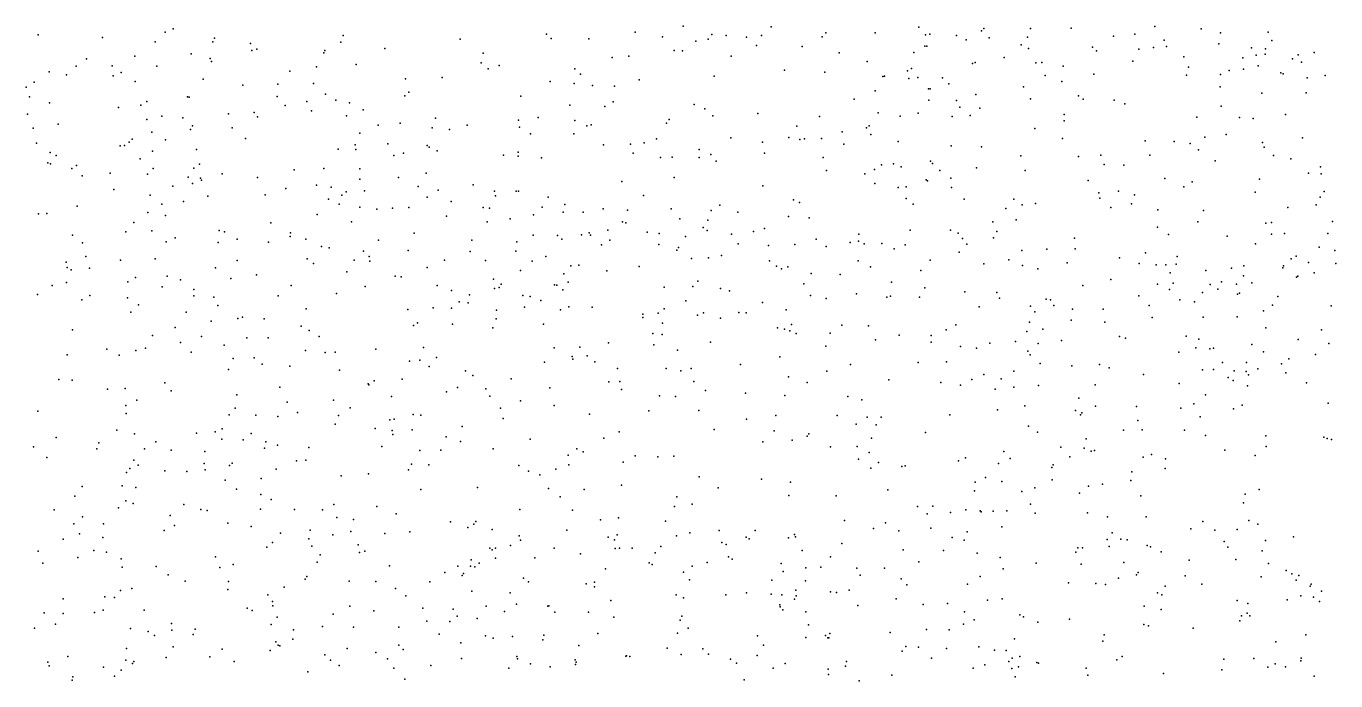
# Model space of a CAD drawing. Extents: x 2 to 99999, y 0 to 49999.
# Drawn here: x 62519 to 75000, y 18761 to 24997 of the extents above; entities that cross this region are included whole.
import ezdxf

# ---------------------------------------------------------------- set-up
doc = ezdxf.new("R2010")
doc.units = 0
doc.header["$MEASUREMENT"] = 0
doc.layers.add('points', color=50, linetype='Continuous')

msp = doc.modelspace()

# ---------------------------------------------------------------- linework, layer by layer
at = {"layer": 'points', "color": 3}
for p in [(63919, 24971, 3), (68781, 24997, 57), (69620, 24990, 98), (71026, 24987, 85), (71646, 24974, 27), (72090, 24975, 21), (72478, 24980, 89), (73274, 24993, 14), (73716, 24972, 84), (62634, 24914, 38), (63247, 24890, 35), (63747, 24849, 71), (63844, 24940, 27), (64299, 24847, 34), (64312, 24884, 49), (65519, 24846, 85), (65539, 24908, 4), (66654, 24873, 29), (67476, 24922, 17), (67521, 24879, 24), (67881, 24878, 69), (68323, 24941, 96), (68582, 24897, 92), (68902, 24856, 96), (69017, 24874, 97), (69053, 24918, 98), (69189, 24910, 58), (69383, 24893, 22), (69528, 24910, 9), (70104, 24896, 24), (70139, 24933, 30), (70611, 24934, 29), (71088, 24916, 74), (71131, 24921, 75), (71385, 24910, 1), (71477, 24868, 5), (71623, 24954, 17), (71697, 24886, 14), (72062, 24894, 54), (72880, 24903, 21), (73084, 24920, 74), (73365, 24864, 75), (73900, 24935, 94), (74356, 24941, 62), (74391, 24862, 53), (64091, 24733, 61), (64656, 24834, 80), (64668, 24767, 30), (64717, 24778, 41), (65354, 24743, 42), (65365, 24767, 5), (65938, 24785, 3), (66873, 24739, 100), (68694, 24767, 25), (68774, 24762, 0), (69479, 24812, 62), (69914, 24804, 34), (70268, 24743, 15), (70977, 24748, 2), (71082, 24806, 74), (71101, 24808, 97), (72000, 24819, 89), (72071, 24786, 3), (72681, 24796, 14), (72718, 24764, 12), (73124, 24778, 79), (73262, 24793, 48), (73386, 24804, 60), (73884, 24828, 96), (74195, 24792, 12), (74240, 24721, 12), (74327, 24732, 43), (74331, 24783, 12), (74642, 24726, 45), (74793, 24746, 79), (62996, 24617, 48), (63092, 24687, 92), (63339, 24621, 38), (63554, 24713, 18), (63763, 24618, 83), (64273, 24691, 16), (64286, 24661, 66), (65287, 24610, 58), (65662, 24632, 51), (66855, 24649, 82), (66923, 24590, 88), (67025, 24622, 70), (67749, 24590, 43), (68104, 24699, 71), (68262, 24711, 89), (69236, 24712, 39), (70534, 24660, 62), (70956, 24595, 62), (71537, 24643, 48), (71562, 24652, 62), (71840, 24699, 97), (72140, 24647, 38), (72198, 24650, 47), (72401, 24618, 82), (73065, 24664, 32), (73553, 24704, 64), (73595, 24606, 3), (74113, 24696, 10), (74121, 24589, 51), (74261, 24621, 21), (74588, 24688, 84), (74674, 24655, 88), (62594, 24464, 25), (62737, 24562, 45), (62902, 24534, 9), (63349, 24525, 39), (63423, 24557, 89), (63557, 24472, 13), (64206, 24492, 16), (65032, 24570, 35), (66135, 24495, 51), (66482, 24508, 90), (67511, 24470, 57), (67803, 24541, 9), (68362, 24486, 20), (69077, 24522, 86), (69746, 24579, 64), (70130, 24558, 82), (70682, 24518, 11), (70698, 24520, 45), (70918, 24572, 47), (70932, 24500, 48), (71016, 24507, 22), (71253, 24505, 8), (72231, 24528, 44), (72389, 24469, 19), (72695, 24541, 62), (73576, 24531, 57), (73900, 24537, 55), (73983, 24575, 81), (74476, 24552, 81), (74499, 24544, 15), (74728, 24506, 24), (74899, 24528, 83), (62519, 24417, 17), (64584, 24434, 13), (64917, 24445, 31), (65257, 24451, 87), (65372, 24350, 79), (66167, 24368, 19), (67742, 24450, 97), (67916, 24432, 66), (68125, 24426, 85), (70611, 24381, 5), (71117, 24402, 55), (71133, 24400, 58), (71311, 24448, 100), (71568, 24347, 10), (72025, 24420, 8), (73899, 24421, 17), (74295, 24360, 25), (74718, 24364, 45), (62550, 24324, 64), (62741, 24268, 88), (63400, 24222, 42), (63611, 24245, 12), (63669, 24279, 21), (64056, 24324, 28), (64072, 24321, 53), (64912, 24329, 32), (64987, 24242, 77), (65192, 24280, 15), (65469, 24292, 82), (65600, 24267, 52), (66127, 24334, 99), (67234, 24330, 61), (67700, 24246, 46), (68032, 24232, 94), (68112, 24276, 14), (68886, 24250, 67), (70411, 24302, 16), (71121, 24292, 32), (71385, 24289, 23), (71417, 24225, 72), (71606, 24217, 34), (72090, 24304, 20), (72547, 24335, 51), (72593, 24301, 20), (72887, 24293, 100), (72990, 24258, 6), (73907, 24234, 4), (62532, 24158, 23), (63670, 24109, 99), (63813, 24141, 29), (64011, 24124, 16), (64447, 24162, 95), (64691, 24175, 11), (64722, 24134, 5), (65239, 24192, 47), (65573, 24144, 26), (65731, 24201, 19), (66419, 24120, 13), (67212, 24101, 67), (67397, 24127, 3), (67746, 24100, 17), (68645, 24108, 43), (68986, 24211, 68), (69062, 24143, 97), (69491, 24167, 100), (70080, 24138, 47), (70637, 24171, 31), (70848, 24139, 31), (71020, 24169, 16), (71343, 24136, 5), (71514, 24148, 77), (72411, 24097, 95), (72412, 24156, 47), (73676, 24132, 87), (74081, 24126, 28), (74212, 24117, 47), (74522, 24155, 35), (62585, 24027, 17), (62822, 24063, 87), (63715, 23987, 91), (64085, 24012, 59), (64103, 24047, 44), (64483, 24030, 28), (65697, 23979, 23), (65874, 24054, 74), (66082, 24075, 54), (66387, 24030, 13), (66553, 24014, 68), (66723, 24054, 67), (67221, 24037, 78), (67326, 23973, 62), (67739, 23972, 66), (67861, 24049, 33), (67902, 24058, 26), (68621, 24075, 99), (69864, 24046, 65), (70294, 23990, 50), (70527, 24028, 3), (70553, 24048, 99), (70569, 23965, 35), (72132, 24023, 30), (73956, 23966, 28), (62618, 23883, 90), (63414, 23859, 39), (63457, 23860, 48), (63499, 23892, 66), (63529, 23922, 40), (63847, 23915, 14), (64610, 23928, 42), (65653, 23866, 53), (65966, 23878, 91), (66339, 23860, 71), (66359, 23846, 56), (68020, 23867, 50), (68278, 23875, 38), (68408, 23887, 37), (68527, 23923, 92), (69234, 23933, 37), (69537, 23892, 68), (69787, 23937, 35), (69892, 23918, 55), (69935, 23925, 6), (70098, 23927, 42), (70310, 23875, 75), (70829, 23900, 13), (71333, 23857, 10), (71623, 23847, 31), (72394, 23928, 45), (73184, 23904, 16), (73460, 23899, 92), (73613, 23881, 65), (73752, 23939, 27), (74302, 23889, 45), (74317, 23845, 60), (74684, 23934, 12), (62748, 23795, 93), (62806, 23766, 54), (63606, 23735, 39), (63721, 23806, 9), (64142, 23824, 18), (65491, 23827, 49), (65661, 23824, 3), (66022, 23765, 71), (66115, 23788, 94), (66436, 23811, 6), (67068, 23768, 34), (67207, 23758, 93), (67209, 23798, 6), (67431, 23744, 95), (68303, 23789, 48), (68565, 23746, 36), (68675, 23749, 21), (68933, 23822, 100), (68934, 23747, 59), (69045, 23774, 5), (69555, 23788, 22), (70114, 23745, 26), (71998, 23763, 57), (72547, 23757, 29), (72759, 23770, 41), (73227, 23770, 14), (73690, 23818, 14), (73850, 23716, 32), (74405, 23767, 4), (74572, 23733, 74), (62726, 23697, 32), (62749, 23685, 92), (62955, 23643, 25), (62997, 23670, 34), (63318, 23598, 57), (63676, 23589, 30), (63728, 23642, 15), (64117, 23644, 17), (64169, 23684, 80), (64385, 23592, 57), (65073, 23628, 78), (65356, 23642, 40), (65697, 23637, 55), (66332, 23596, 72), (69096, 23710, 12), (70147, 23624, 18), (70512, 23590, 18), (70605, 23631, 55), (70670, 23677, 1), (70785, 23686, 15), (70859, 23659, 44), (71136, 23713, 60), (71156, 23690, 89), (71227, 23624, 15), (71575, 23649, 14), (72039, 23623, 41), (72793, 23679, 55), (72981, 23672, 75), (74739, 23596, 21), (74855, 23656, 65), (74860, 23590, 9), (63053, 23572, 39), (63915, 23474, 44), (64063, 23560, 19), (64103, 23498, 86), (64179, 23549, 8), (64189, 23530, 46), (64723, 23556, 15), (65285, 23482, 5), (65700, 23539, 64), (66067, 23555, 42), (66256, 23470, 95), (66778, 23486, 45), (68195, 23518, 31), (68693, 23557, 65), (69540, 23476, 18), (70608, 23500, 42), (70905, 23468, 74), (71095, 23535, 68), (71110, 23524, 11), (71330, 23550, 55), (72639, 23527, 63), (73370, 23547, 74), (73552, 23468, 68), (73631, 23514, 44), (74274, 23539, 29), (63354, 23441, 9), (63700, 23388, 49), (64250, 23378, 49), (64797, 23392, 75), (64994, 23451, 58), (65399, 23348, 64), (65425, 23463, 12), (65526, 23389, 37), (65568, 23420, 26), (65742, 23430, 4), (66341, 23370, 47), (66446, 23436, 62), (66982, 23425, 31), (66993, 23382, 95), (67187, 23426, 34), (67210, 23425, 29), (67492, 23370, 7), (68403, 23386, 58), (69830, 23343, 36), (70828, 23461, 37), (70905, 23356, 46), (71336, 23460, 56), (71458, 23348, 21), (71930, 23349, 45), (72742, 23410, 50), (72750, 23359, 60), (72928, 23427, 33), (73081, 23390, 59), (74231, 23416, 73), (74850, 23370, 70), (74889, 23421, 76), (63006, 23283, 96), (63678, 23221, 1), (63813, 23301, 32), (64019, 23328, 53), (65503, 23301, 34), (65698, 23274, 28), (65860, 23254, 12), (66011, 23265, 10), (66166, 23269, 17), (66570, 23327, 70), (66873, 23270, 77), (66934, 23264, 82), (67436, 23273, 44), (67636, 23227, 83), (67652, 23300, 51), (67828, 23227, 36), (68019, 23256, 55), (68250, 23245, 50), (68665, 23256, 94), (69047, 23243, 19), (69128, 23292, 23), (69301, 23227, 85), (69890, 23318, 37), (70972, 23303, 86), (71854, 23261, 72), (72011, 23294, 72), (72138, 23308, 69), (72855, 23271, 81), (73054, 23304, 95), (73304, 23249, 46), (73738, 23240, 18), (74542, 23269, 88), (74814, 23294, 4), (62635, 23211, 20), (62717, 23214, 4), (63546, 23128, 28), (63845, 23193, 6), (64849, 23124, 30), (65293, 23204, 69), (65618, 23132, 79), (66524, 23187, 14), (66911, 23132, 18), (67132, 23161, 83), (67355, 23200, 4), (68201, 23134, 14), (68235, 23124, 12), (68748, 23162, 78), (69016, 23150, 83), (69783, 23183, 3), (69981, 23172, 82), (71732, 23132, 71), (71953, 23153, 68), (73684, 23134, 45), (74333, 23122, 87), (74388, 23127, 39), (74969, 23137, 18), (62959, 23005, 22), (63468, 23037, 76), (63716, 23047, 37), (63938, 22981, 64), (64359, 23052, 11), (64408, 23038, 79), (64531, 22970, 79), (65034, 22993, 84), (65037, 23030, 26), (65183, 22967, 24), (66216, 23026, 22), (67352, 23006, 87), (67583, 23003, 41), (67625, 22968, 1), (67810, 23009, 30), (67884, 23028, 71), (67898, 23005, 22), (68061, 23054, 22), (68437, 23036, 95), (68551, 23022, 87), (68803, 22995, 4), (68970, 23078, 18), (69009, 23050, 8), (69242, 23016, 62), (69450, 23040, 16), (69555, 23070, 8), (70049, 22968, 56), (70454, 23016, 73), (70944, 23055, 7), (71327, 23053, 56), (71401, 23027, 25), (71443, 22976, 88), (71739, 22981, 22), (71769, 23042, 40), (72510, 22978, 99), (73300, 23082, 78), (73406, 23012, 48), (73964, 22997, 71), (74386, 23017, 26), (74510, 23023, 1), (74924, 23021, 47), (63055, 22935, 10), (63852, 22943, 26), (64347, 22937, 14), (64829, 22939, 16), (65334, 22900, 56), (65407, 22886, 33), (65735, 22854, 50), (65878, 22959, 33), (66159, 22859, 47), (66750, 22852, 52), (66767, 22958, 86), (67186, 22855, 31), (67194, 22942, 63), (68001, 22913, 0), (68081, 22958, 87), (68549, 22918, 49), (68719, 22865, 67), (68737, 22889, 31), (69304, 22924, 42), (69594, 22909, 36), (69844, 22917, 28), (70144, 22900, 21), (70371, 22936, 93), (70452, 22949, 95), (70505, 22925, 68), (70672, 22927, 55), (70790, 22876, 36), (70896, 22913, 80), (71410, 22845, 82), (71484, 22921, 57), (72007, 22861, 94), (72246, 22872, 46), (72516, 22875, 24), (74233, 22925, 72), (74841, 22892, 79), (74990, 22862, 16), (62901, 22750, 2), (63087, 22802, 1), (63419, 22769, 18), (63749, 22782, 71), (64531, 22765, 96), (65196, 22782, 2), (65257, 22736, 76), (65645, 22768, 9), (65786, 22802, 2), (65794, 22758, 52), (66507, 22768, 16), (66897, 22765, 13), (67342, 22760, 86), (67470, 22803, 94), (67787, 22721, 19), (68858, 22785, 14), (69021, 22792, 78), (69144, 22814, 71), (69602, 22762, 95), (70449, 22763, 49), (71135, 22768, 82), (71646, 22734, 90), (71885, 22771, 62), (72014, 22719, 78), (72441, 22744, 97), (72939, 22792, 85), (73125, 22738, 93), (73187, 22839, 86), (73288, 22725, 88), (73379, 22725, 7), (73478, 22731, 46), (73487, 22803, 56), (74575, 22782, 88), (74622, 22805, 36), (74739, 22747, 68), (75000, 22737, 44), (62909, 22698, 15), (62946, 22676, 87), (63123, 22691, 60), (63561, 22602, 3), (63862, 22615, 43), (64322, 22696, 54), (64468, 22593, 60), (64714, 22628, 45), (65575, 22658, 70), (66036, 22615, 36), (66094, 22610, 68), (66340, 22700, 1), (67229, 22669, 65), (67643, 22638, 45), (67710, 22714, 4), (68053, 22667, 70), (68362, 22709, 37), (69671, 22710, 89), (69717, 22687, 17), (69779, 22704, 8), (70000, 22642, 34), (70277, 22633, 38), (70566, 22705, 92), (71045, 22670, 92), (72159, 22687, 62), (73422, 22647, 1), (73762, 22669, 63), (74007, 22692, 17), (74121, 22618, 66), (74123, 22715, 14), (74496, 22694, 21), (74500, 22714, 37), (74624, 22605, 87), (74637, 22615, 3), (74795, 22648, 79), (62766, 22528, 76), (62903, 22555, 82), (63488, 22563, 16), (63814, 22513, 37), (63989, 22582, 52), (64116, 22490, 89), (65043, 22526, 62), (65750, 22517, 10), (66437, 22528, 12), (66573, 22480, 97), (66971, 22587, 83), (66983, 22497, 73), (67025, 22508, 13), (67047, 22540, 60), (67554, 22532, 71), (67577, 22529, 50), (67633, 22487, 34), (67684, 22560, 48), (68598, 22510, 72), (68871, 22516, 77), (68920, 22569, 80), (69137, 22497, 5), (69221, 22477, 39), (69931, 22544, 14), (70767, 22559, 33), (71083, 22506, 97), (71463, 22468, 79), (72588, 22527, 89), (72855, 22584, 6), (73302, 22541, 52), (73416, 22488, 5), (73449, 22550, 22), (73803, 22535, 24), (73876, 22492, 46), (73910, 22561, 46), (74054, 22541, 46), (74199, 22552, 0), (62628, 22441, 75), (63049, 22389, 16), (63125, 22432, 19), (63483, 22410, 36), (63588, 22342, 98), (64118, 22430, 86), (64308, 22415, 13), (64921, 22429, 23), (65476, 22450, 92), (66646, 22371, 43), (66730, 22362, 89), (66745, 22439, 35), (67251, 22433, 11), (67321, 22421, 88), (67422, 22385, 16), (68804, 22380, 49), (69537, 22364, 60), (69992, 22432, 23), (70142, 22404, 5), (70432, 22447, 42), (70722, 22416, 31), (70756, 22427, 32), (71032, 22417, 28), (71770, 22460, 22), (71795, 22405, 69), (72239, 22398, 91), (72281, 22390, 82), (73123, 22428, 51), (73514, 22389, 22), (73654, 22373, 21), (73728, 22460, 88), (74062, 22443, 99), (74082, 22453, 20), (74447, 22422, 26), (63517, 22274, 11), (64044, 22272, 97), (64344, 22336, 31), (64579, 22224, 35), (65187, 22306, 40), (66156, 22299, 73), (66399, 22315, 61), (66573, 22312, 76), (67000, 22293, 25), (67269, 22320, 76), (67611, 22296, 58), (67690, 22323, 50), (67914, 22322, 92), (68395, 22253, 66), (68397, 22221, 2), (68543, 22264, 8), (68599, 22304, 72), (68917, 22245, 88), (68974, 22267, 58), (69310, 22269, 88), (69381, 22266, 8), (69763, 22295, 71), (71602, 22324, 60), (72091, 22331, 61), (72131, 22275, 64), (72312, 22335, 56), (72490, 22303, 41), (72782, 22302, 35), (73221, 22336, 6), (73250, 22222, 38), (73737, 22224, 49), (74059, 22227, 79), (74312, 22287, 36), (74395, 22339, 29), (74956, 22332, 73), (62961, 22105, 62), (63939, 22127, 96), (64281, 22188, 53), (64536, 22214, 77), (64787, 22210, 68), (65140, 22141, 60), (65216, 22099, 78), (66209, 22147, 48), (66248, 22170, 34), (66581, 22158, 78), (66967, 22123, 66), (66999, 22211, 24), (67448, 22159, 91), (68582, 22167, 16), (69135, 22216, 61), (69678, 22124, 99), (69745, 22111, 26), (69795, 22095, 10), (69812, 22154, 83), (70292, 22149, 44), (70546, 22143, 48), (71288, 22106, 26), (71378, 22151, 44), (72082, 22179, 81), (72208, 22111, 67), (72479, 22196, 34), (72800, 22177, 87), (74334, 22124, 19), (74863, 22104, 60), (63724, 22052, 94), (63990, 21983, 4), (64189, 22041, 2), (64622, 22030, 24), (64825, 22029, 46), (65310, 22042, 78), (68069, 21981, 63), (68491, 22069, 78), (68581, 22060, 52), (69039, 21986, 4), (69858, 22071, 36), (70182, 22074, 70), (70614, 22009, 39), (70838, 22053, 71), (71142, 21988, 78), (71145, 22050, 29), (71702, 21979, 63), (71948, 21995, 23), (72056, 22089, 81), (72164, 21976, 25), (72386, 22002, 81), (72940, 22041, 10), (72997, 22024, 87), (73573, 22044, 42), (73693, 22015, 21), (74640, 22013, 83), (74932, 21973, 68), (62908, 21867, 91), (63286, 21922, 26), (63405, 21864, 19), (63565, 21907, 53), (63657, 21929, 38), (64091, 21891, 50), (64407, 21959, 88), (65180, 21907, 40), (65369, 21888, 54), (65462, 21893, 62), (65852, 21920, 88), (66306, 21936, 29), (67551, 21932, 27), (67723, 21850, 52), (67796, 21939, 89), (67864, 21856, 55), (68500, 21962, 78), (68726, 21912, 76), (69701, 21846, 67), (70140, 21950, 32), (71424, 21946, 19), (71574, 21930, 35), (72066, 21900, 29), (72087, 21866, 3), (73503, 21893, 22), (73667, 21933, 60), (73798, 21924, 86), (73835, 21930, 18), (74200, 21964, 31), (74311, 21895, 83), (74807, 21870, 26), (64448, 21726, 45), (64490, 21832, 9), (64692, 21838, 93), (64767, 21777, 20), (65032, 21760, 99), (65505, 21721, 73), (66171, 21805, 92), (66270, 21816, 98), (66359, 21756, 100), (66428, 21842, 75), (67457, 21797, 4), (67727, 21824, 61), (67937, 21799, 86), (68153, 21737, 51), (68619, 21736, 13), (68855, 21735, 7), (69328, 21774, 33), (70374, 21776, 27), (71021, 21794, 63), (71289, 21801, 47), (72182, 21783, 41), (72484, 21761, 90), (72748, 21774, 7), (72841, 21744, 27), (73728, 21725, 34), (73835, 21726, 67), (73920, 21792, 58), (74149, 21793, 74), (74258, 21733, 81), (74482, 21782, 99), (74551, 21828, 6), (62829, 21633, 73), (62956, 21624, 27), (63841, 21601, 52), (65836, 21620, 19), (66103, 21636, 34), (66706, 21713, 44), (66774, 21669, 16), (67140, 21639, 28), (68071, 21608, 57), (68177, 21612, 11), (68757, 21715, 18), (68882, 21611, 62), (69784, 21656, 25), (69963, 21604, 21), (70148, 21711, 59), (70741, 21628, 9), (71235, 21603, 50), (71530, 21633, 18), (71645, 21680, 80), (71812, 21639, 98), (71932, 21710, 81), (73167, 21680, 83), (73506, 21592, 99), (73974, 21650, 59), (74023, 21623, 16), (74030, 21713, 18), (74147, 21709, 99), (74168, 21676, 64), (74523, 21694, 24), (74720, 21599, 99), (63293, 21540, 63), (63461, 21547, 87), (63901, 21525, 80), (64526, 21486, 32), (64936, 21560, 60), (65777, 21591, 29), (65784, 21580, 67), (66001, 21470, 37), (66526, 21514, 3), (66630, 21555, 58), (66898, 21542, 47), (66939, 21473, 75), (67508, 21552, 19), (68192, 21537, 63), (68556, 21477, 39), (68708, 21470, 69), (68994, 21527, 14), (69373, 21500, 8), (69750, 21478, 21), (70349, 21471, 69), (71424, 21578, 36), (71755, 21541, 22), (71932, 21557, 74), (72167, 21574, 60), (72707, 21581, 83), (73758, 21487, 44), (74158, 21571, 58), (63467, 21383, 75), (63572, 21434, 63), (64509, 21360, 84), (65007, 21415, 74), (65448, 21436, 10), (65605, 21361, 80), (67039, 21357, 65), (67230, 21427, 19), (67550, 21385, 6), (70484, 21438, 7), (72035, 21381, 37), (72551, 21454, 55), (72711, 21377, 60), (73101, 21375, 68), (73522, 21360, 11), (73648, 21400, 13), (74026, 21352, 19), (74109, 21386, 35), (74927, 21406, 5), (62629, 21329, 51), (63471, 21308, 46), (64453, 21294, 36), (64708, 21293, 44), (64917, 21279, 90), (65106, 21317, 58), (65496, 21290, 49), (65985, 21246, 100), (66025, 21253, 16), (66206, 21299, 83), (66281, 21292, 34), (67064, 21260, 72), (67888, 21302, 2), (68453, 21333, 81), (68930, 21336, 86), (69383, 21254, 30), (69662, 21288, 29), (70247, 21288, 79), (70534, 21272, 94), (70667, 21273, 6), (71322, 21294, 53), (71775, 21341, 48), (72520, 21337, 80), (72566, 21296, 25), (72578, 21313, 75), (73113, 21240, 72), (73708, 21276, 33), (63383, 21149, 81), (63552, 21113, 76), (64141, 21121, 37), (64321, 21134, 52), (64388, 21161, 89), (64662, 21117, 25), (65462, 21205, 73), (65845, 21165, 45), (66007, 21145, 7), (66012, 21109, 97), (66198, 21152, 68), (66673, 21183, 46), (68171, 21132, 82), (69075, 21154, 45), (69647, 21142, 21), (69977, 21114, 61), (70430, 21205, 1), (70619, 21199, 69), (71090, 21127, 34), (72071, 21187, 51), (72158, 21131, 26), (72977, 21149, 57), (73156, 21152, 77), (73559, 21149, 69), (73757, 21098, 48), (74334, 21095, 74), (62590, 20990, 59), (62805, 21078, 26), (63193, 20970, 52), (63212, 21027, 63), (63646, 20970, 96), (63754, 21038, 71), (64383, 21063, 51), (64588, 21058, 39), (64789, 20976, 82), (64803, 21039, 35), (64915, 21006, 84), (65213, 20985, 55), (65907, 20993, 32), (66520, 21086, 31), (66659, 21040, 88), (66969, 20971, 14), (67322, 21062, 67), (67767, 20970, 90), (68025, 21072, 12), (69538, 21039, 12), (69820, 21054, 60), (69962, 21092, 79), (70185, 20990, 69), (70438, 20993, 29), (70576, 21072, 3), (72380, 20986, 11), (72603, 20976, 93), (72622, 21067, 45), (74337, 20993, 80), (74886, 21081, 15), (74918, 21070, 63), (74959, 21060, 82), (62715, 20888, 99), (63544, 20864, 5), (63901, 20958, 31), (64221, 20945, 82), (65094, 20856, 67), (65184, 20862, 10), (66270, 20955, 81), (66472, 20959, 37), (67683, 20911, 29), (67828, 20943, 75), (68208, 20844, 39), (68322, 20903, 59), (68540, 20896, 80), (68691, 20902, 45), (70452, 20873, 46), (70553, 20935, 72), (71404, 20856, 57), (71470, 20885, 80), (71835, 20947, 83), (71898, 20879, 99), (72464, 20895, 15), (72668, 20950, 97), (72700, 20955, 79), (73164, 20891, 55), (73243, 20917, 63), (73377, 20876, 79), (73943, 20957, 85), (74231, 20908, 40), (63476, 20745, 23), (63506, 20784, 27), (63585, 20814, 100), (63839, 20763, 10), (64050, 20754, 27), (64214, 20831, 93), (64226, 20772, 3), (64456, 20812, 23), (64481, 20835, 51), (64902, 20777, 25), (65782, 20734, 11), (66161, 20770, 86), (66192, 20826, 77), (66357, 20820, 42), (67214, 20811, 37), (67306, 20758, 61), (67414, 20722, 85), (67568, 20778, 75), (67690, 20818, 98), (70570, 20787, 33), (70643, 20841, 95), (70864, 20802, 12), (70895, 20809, 6), (71784, 20831, 93), (72293, 20794, 15), (72307, 20819, 11), (73055, 20753, 47), (73373, 20783, 44), (63052, 20612, 24), (63433, 20620, 67), (63565, 20603, 74), (64416, 20672, 71), (64759, 20687, 9), (65522, 20713, 47), (66821, 20603, 76), (68191, 20624, 3), (68931, 20703, 88), (69112, 20600, 27), (69528, 20681, 92), (69804, 20655, 97), (71564, 20652, 97), (71662, 20698, 28), (71817, 20660, 60), (72131, 20599, 28), (72298, 20677, 80), (72643, 20616, 88), (72776, 20635, 90), (73047, 20670, 65), (62981, 20521, 2), (63468, 20476, 64), (64523, 20587, 35), (64754, 20535, 76), (64854, 20488, 15), (66280, 20585, 30), (67498, 20593, 85), (67608, 20513, 30), (67836, 20582, 13), (68719, 20513, 42), (69787, 20528, 24), (70239, 20523, 83), (70731, 20580, 31), (71555, 20572, 13), (72009, 20564, 98), (72558, 20550, 29), (73142, 20523, 86), (74135, 20539, 44), (74268, 20584, 70), (62786, 20390, 13), (63400, 20408, 4), (63537, 20450, 97), (64022, 20441, 52), (64184, 20392, 35), (64244, 20382, 48), (64753, 20397, 11), (65077, 20393, 6), (65344, 20389, 28), (65451, 20442, 77), (65861, 20422, 46), (66045, 20352, 82), (67222, 20393, 22), (67725, 20387, 18), (68698, 20421, 30), (68867, 20444, 14), (71012, 20422, 36), (71104, 20351, 13), (71159, 20425, 78), (71329, 20366, 75), (71474, 20390, 81), (71611, 20381, 76), (71619, 20372, 23), (71733, 20377, 20), (71866, 20380, 52), (72090, 20444, 62), (72136, 20358, 63), (72634, 20362, 82), (74119, 20456, 98), (62973, 20257, 65), (63054, 20324, 28), (63254, 20255, 85), (63891, 20336, 68), (63932, 20240, 12), (64441, 20263, 97), (64662, 20231, 18), (65479, 20316, 0), (65637, 20297, 17), (66564, 20277, 26), (66728, 20220, 50), (66784, 20254, 68), (66803, 20278, 9), (67993, 20294, 36), (68165, 20314, 69), (68613, 20282, 95), (70316, 20289, 34), (70707, 20267, 36), (71817, 20228, 69), (72825, 20322, 25), (73192, 20324, 42), (73733, 20280, 91), (74172, 20287, 68), (74257, 20252, 42), (62872, 20112, 7), (63027, 20160, 67), (63249, 20126, 65), (63833, 20192, 79), (64941, 20168, 13), (65212, 20115, 89), (65224, 20197, 62), (65442, 20152, 67), (65614, 20184, 29), (65936, 20164, 27), (66174, 20180, 4), (66959, 20203, 57), (67216, 20143, 60), (67230, 20102, 60), (67670, 20195, 44), (68065, 20129, 94), (68125, 20105, 4), (68152, 20152, 24), (68715, 20141, 11), (68845, 20170, 44), (69124, 20192, 50), (69382, 20128, 85), (69409, 20115, 75), (69466, 20192, 38), (69783, 20124, 39), (69842, 20154, 9), (69852, 20133, 89), (70593, 20212, 3), (70836, 20191, 48), (71140, 20214, 37), (71345, 20126, 47), (71457, 20102, 75), (71487, 20181, 51), (72820, 20107, 31), (72868, 20170, 74), (72951, 20110, 56), (73011, 20103, 69), (73619, 20210, 10), (73846, 20195, 67), (74061, 20203, 67), (74329, 20097, 28), (74598, 20132, 76), (62632, 19995, 22), (63163, 20004, 46), (63285, 19985, 93), (64812, 20035, 14), (64867, 20080, 46), (65242, 20044, 31), (65684, 20056, 7), (65694, 19982, 78), (65747, 19996, 8), (66938, 20025, 17), (66960, 20009, 3), (66990, 20024, 29), (67133, 20050, 81), (67552, 20025, 25), (67800, 19972, 64), (68133, 20021, 21), (68173, 20024, 24), (68293, 20025, 82), (68513, 19980, 57), (68566, 20040, 58), (69148, 20079, 76), (69189, 20061, 96), (69914, 20004, 70), (70293, 20069, 61), (70876, 20008, 43), (71262, 20002, 55), (71581, 19977, 61), (72522, 19986, 54), (72542, 20029, 80), (72585, 20028, 71), (72841, 20040, 37), (73201, 20051, 80), (73233, 20038, 36), (73335, 19989, 78), (73936, 20089, 23), (73972, 20034, 52), (74299, 19999, 84), (62677, 19881, 3), (63011, 19935, 47), (63425, 19922, 55), (63759, 19851, 100), (64322, 19943, 87), (64491, 19869, 30), (65291, 19891, 49), (65319, 19960, 18), (65981, 19857, 82), (66632, 19854, 83), (66754, 19854, 78), (66758, 19913, 76), (66793, 19847, 6), (66837, 19882, 88), (66991, 19931, 58), (67366, 19934, 52), (68457, 19885, 84), (68486, 19869, 78), (68865, 19852, 77), (69009, 19888, 77), (69211, 19942, 19), (69248, 19920, 35), (69715, 19879, 23), (70185, 19941, 42), (71025, 19894, 62), (71802, 19935, 84), (72144, 19883, 41), (72574, 19871, 87), (72981, 19888, 42), (73602, 19910, 31), (74048, 19917, 85), (74357, 19879, 72), (63433, 19843, 12), (63872, 19772, 94), (64363, 19840, 49), (65177, 19728, 16), (65193, 19754, 18), (66508, 19792, 63), (66674, 19765, 94), (66687, 19782, 38), (67257, 19738, 33), (68041, 19827, 53), (68783, 19795, 11), (68841, 19722, 83), (69733, 19803, 92), (69948, 19836, 85), (70093, 19844, 14), (70435, 19833, 24), (70467, 19769, 44), (70700, 19834, 40), (70857, 19732, 3), (71609, 19755, 39), (71829, 19827, 92), (72930, 19738, 58), (73102, 19770, 29), (73117, 19794, 94), (73563, 19761, 67), (74288, 19751, 81), (74526, 19812, 53), (74582, 19781, 40), (74647, 19763, 28), (63418, 19620, 62), (63526, 19640, 11), (64034, 19710, 14), (64441, 19632, 15), (64447, 19707, 88), (64977, 19652, 58), (65596, 19709, 40), (65850, 19708, 69), (66039, 19639, 34), (66366, 19703, 90), (66766, 19614, 73), (67132, 19600, 27), (67305, 19705, 7), (67855, 19684, 33), (67936, 19702, 51), (67936, 19655, 25), (69385, 19598, 89), (69625, 19720, 55), (69854, 19625, 88), (69945, 19712, 93), (70183, 19609, 26), (70240, 19603, 77), (70361, 19625, 39), (70911, 19674, 79), (71491, 19681, 18), (72453, 19694, 68), (72712, 19687, 2), (72805, 19677, 85), (73301, 19598, 55), (73374, 19662, 58), (73724, 19681, 24), (74621, 19720, 49), (74757, 19662, 88), (74764, 19683, 0), (74864, 19615, 31), (62871, 19543, 23), (63268, 19560, 86), (63360, 19555, 35), (64823, 19580, 18), (64866, 19518, 39), (64870, 19476, 97), (65604, 19473, 66), (66137, 19572, 94), (66903, 19472, 46), (67193, 19492, 96), (67489, 19472, 26), (67500, 19476, 29), (68090, 19525, 11), (68712, 19581, 0), (68782, 19550, 58), (69186, 19581, 45), (69619, 19586, 63), (69700, 19486, 36), (69721, 19581, 94), (69842, 19538, 89), (69858, 19570, 73), (70445, 19478, 31), (70811, 19542, 3), (71068, 19489, 26), (71298, 19497, 22), (71680, 19528, 45), (71821, 19543, 49), (73175, 19472, 34), (73343, 19580, 40), (74059, 19525, 51), (74161, 19499, 9), (74537, 19531, 17), (74668, 19572, 75), (74788, 19559, 15), (74844, 19518, 57), (62689, 19410, 4), (62871, 19401, 14), (63171, 19413, 66), (63252, 19433, 81), (63643, 19433, 4), (64624, 19453, 75), (64674, 19431, 87), (64910, 19367, 51), (65443, 19397, 71), (65832, 19427, 68), (66298, 19453, 5), (66589, 19442, 25), (66626, 19376, 66), (66817, 19354, 18), (67077, 19421, 9), (67558, 19415, 45), (67878, 19414, 16), (68120, 19366, 29), (68766, 19376, 3), (69703, 19465, 20), (69729, 19436, 27), (69949, 19417, 85), (71460, 19419, 64), (71990, 19388, 8), (72023, 19372, 79), (72463, 19347, 73), (73335, 19441, 16), (74100, 19379, 73), (74154, 19406, 1), (74182, 19381, 97), (62597, 19263, 92), (62798, 19300, 32), (63513, 19259, 21), (63682, 19232, 35), (63904, 19307, 34), (63908, 19243, 95), (64130, 19254, 3), (64853, 19296, 6), (65065, 19246, 39), (65343, 19280, 95), (65638, 19273, 75), (66070, 19271, 33), (66336, 19329, 44), (66555, 19325, 18), (68753, 19338, 0), (68829, 19261, 38), (69975, 19294, 9), (70754, 19221, 8), (71100, 19250, 80), (71315, 19248, 43), (71453, 19301, 74), (71552, 19341, 60), (72161, 19319, 95), (73171, 19299, 100), (73214, 19284, 83), (73641, 19264, 13), (74084, 19333, 11), (63741, 19192, 71), (64109, 19201, 53), (64898, 19133, 13), (64919, 19100, 73), (65059, 19159, 83), (66069, 19101, 8), (66454, 19205, 18), (66661, 19123, 71), (66895, 19190, 50), (66970, 19166, 7), (67152, 19184, 16), (67443, 19150, 74), (67452, 19195, 83), (67787, 19098, 50), (67966, 19213, 40), (68727, 19214, 97), (69489, 19191, 1), (69546, 19101, 34), (69950, 19175, 35), (70135, 19192, 32), (70160, 19172, 52), (70169, 19170, 63), (70178, 19212, 87), (71938, 19162, 57), (72778, 19138, 59), (72793, 19200, 42), (74427, 19132, 40), (74713, 19200, 78), (62916, 18993, 35), (63475, 19069, 7), (63853, 18984, 95), (63920, 19084, 95), (64268, 18991, 90), (64388, 19064, 51), (64845, 19049, 84), (64937, 19093, 37), (65365, 19009, 81), (65577, 19070, 9), (65851, 19030, 97), (66112, 19058, 45), (66669, 18973, 89), (67194, 18994, 43), (67202, 18971, 74), (68235, 18997, 61), (68240, 18999, 99), (68271, 18993, 80), (68628, 19072, 32), (68760, 19013, 90), (68969, 19066, 33), (69021, 19014, 49), (69484, 19001, 93), (70868, 19043, 18), (70901, 19088, 64), (71023, 19083, 39), (71146, 18976, 55), (71290, 19070, 91), (71599, 19086, 49), (71748, 19053, 49), (71858, 19049, 28), (71915, 18978, 55), (71989, 18993, 16), (72965, 18994, 27), (74219, 18975, 80), (74671, 18976, 60), (62725, 18939, 31), (62738, 18903, 84), (63257, 18890, 87), (63423, 18864, 75), (63467, 18959, 55), (63532, 18926, 6), (63546, 18945, 12), (64500, 18945, 40), (65419, 18959, 66), (65502, 18907, 77), (65962, 18971, 28), (66021, 18881, 58), (66376, 18906, 41), (67117, 18882, 48), (67325, 18924, 16), (67511, 18895, 84), (67752, 18962, 88), (67754, 18916, 51), (67759, 18938, 59), (69232, 18966, 85), (69288, 18929, 26), (69639, 18881, 47), (69752, 18926, 28), (70163, 18871, 17), (70328, 18901, 25), (70337, 18945, 53), (71545, 18882, 72), (71655, 18913, 11), (71883, 18944, 23), (71911, 18878, 96), (71975, 18895, 93), (72150, 18937, 71), (72167, 18930, 6), (72621, 18881, 68), (72912, 18960, 27), (73913, 18867, 59), (73933, 18968, 2), (74351, 18890, 57), (74421, 18922, 2), (74522, 18895, 49), (74667, 18950, 18), (62957, 18767, 28), (62962, 18798, 67), (63360, 18804, 37), (65203, 18845, 68), (66126, 18777, 10), (69362, 18770, 58), (70166, 18821, 25), (70456, 18761, 43), (70768, 18814, 69), (71945, 18799, 73), (72637, 18816, 55), (73359, 18832, 96), (74794, 18805, 32)]:
    msp.add_point(p, dxfattribs=at)

doc.saveas('drawing.dxf')
